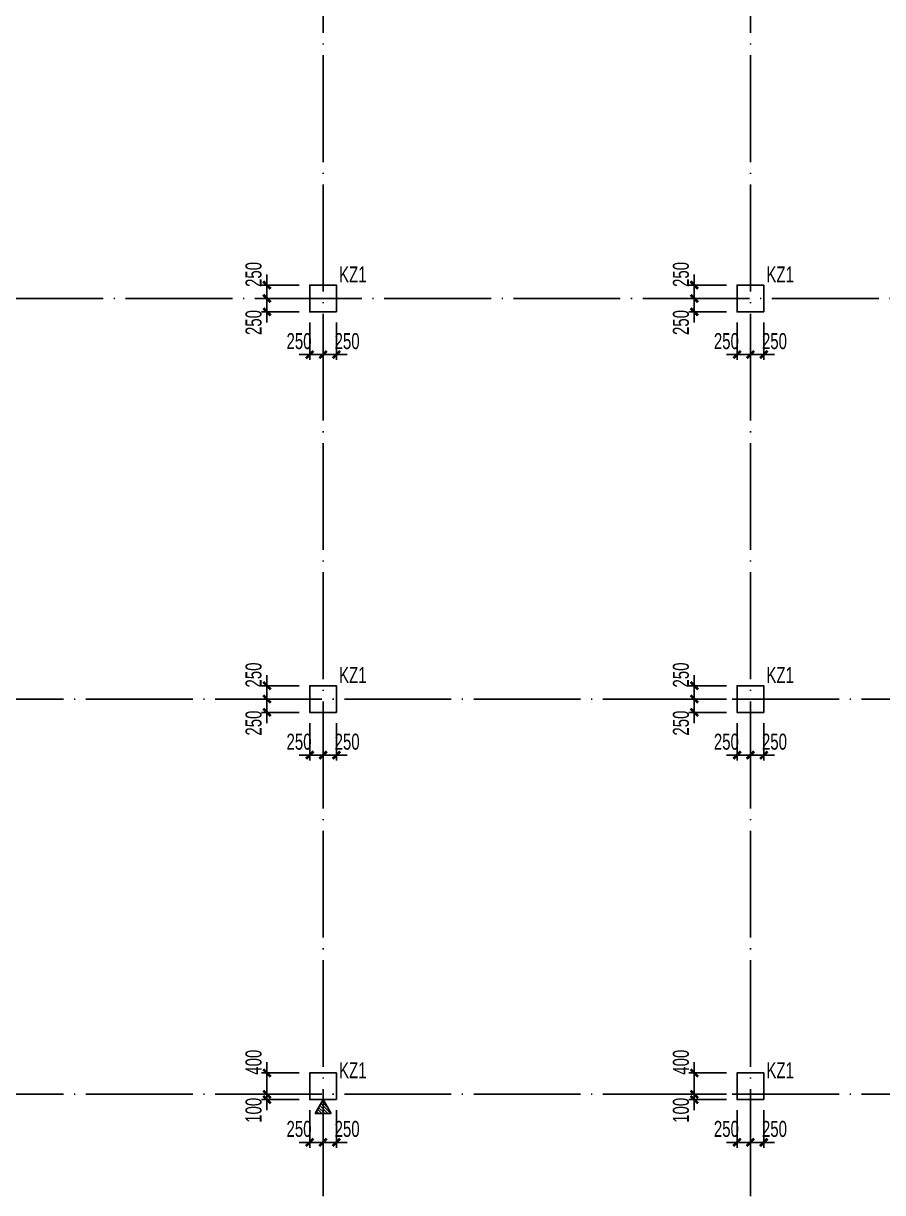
# Model space of a CAD drawing. Extents: x -21254 to 860439, y -324318 to 454338.
# Drawn here: x 607375 to 623460, y -115782 to -93890 of the extents above; entities that cross this region are included whole.
import ezdxf

# ---------------------------------------------------------------- set-up
doc = ezdxf.new("R2010")
doc.units = 0
doc.header["$LTSCALE"] = 1000
doc.header["$MEASUREMENT"] = 0
doc.linetypes.add('DOTE', pattern=[2.42, 2, -0.2, 0.02, -0.2])
doc.layers.get('0').update_dxf_attribs({"linetype": 'CONTINUOUS'})
doc.layers.get('Defpoints').update_dxf_attribs({"linetype": 'CONTINUOUS', "lineweight": 5})
for name, color, linetype in [('COLU', 7, 'CONTINUOUS'), ('COLU_DIM', 3, 'CONTINUOUS'), ('DIMENSION', 3, 'CONTINUOUS'), ('DOTE', 1, 'DOTE'), ('TEXT', 7, 'CONTINUOUS'), ('洞口', 253, 'CONTINUOUS')]:
    doc.layers.add(name, color=color, linetype=linetype)
doc.styles.add('BW_Dim', font='Bweng.shx', dxfattribs={"width": 0.7, "bigfont": 'hztxt.shx'})
doc.dimstyles.new('Cyz_100_100', dxfattribs={"dimtxt": 300, "dimasz": 100, "dimexe": 100, "dimexo": 200, "dimgap": 100, "dimtad": 1, "dimdec": 0, "dimzin": 0, "dimdsep": 46, "dimtxsty": 'BW_Dim', "dimblk": '_bwk', "dimcen": 0, "dimclrt": 7, "dimadec": 0, "dimazin": 0, "dimtfac": 1, "dimtdec": 0, "dimtix": 1, "dimtmove": 2, "dimatfit": 0, "dimfxl": 1, "dimtolj": 1, "dimtzin": 0, "dimarcsym": 0})

# ---------------------------------------------------------------- blocks, each defined once
blk = doc.blocks.new('_bwk')
blk.add_line((-1, 0), (0, 0))
blk.add_lwpolyline([(-0.7, -0.7, 0.5, 0.5, 0), (0.7, 0.7, 0.5, 0.5, 0)], format="xyseb")
blk = doc.blocks.new('*D2865')
at = {"layer": 'COLU_DIM', "color": 0, "lineweight": -2, "transparency": 16777216}
for p, q in [((619935, -98941), (619935, -98841)), ((620535, -99041), (619835, -99041)), ((619935, -99291), (619935, -99041)), ((620535, -99291), (619835, -99291)), ((619935, -99391), (619935, -99491))]:
    blk.add_line(p, q, dxfattribs=at)
at = {"layer": 'Defpoints', "color": 0, "transparency": 16777216}
for p in [(619935, -99041), (620735, -99041), (620735, -99291)]:
    blk.add_point(p, dxfattribs=at)
at = {"layer": 'COLU_DIM', "color": 0, "lineweight": -2, "transparency": 16777216, "xscale": 100, "yscale": 100, "zscale": 100}
for p, rotation in [((619935, -99041), 270), ((619935, -99291), 90)]:
    blk.add_blockref('_bwk', p, dxfattribs=dict(at, rotation=rotation))
at = {"layer": 'COLU_DIM', "color": 7, "transparency": 16777216, "insert": (619685, -99491), "char_height": 300, "attachment_point": 5, "rotation": 90, "style": 'BW_Dim'}
blk.add_mtext('\\A1;250', dxfattribs=at)
blk = doc.blocks.new('*D2866')
at = {"layer": 'COLU_DIM', "color": 0, "lineweight": -2, "transparency": 16777216}
for p, q in [((619935, -98691), (619935, -98591)), ((620535, -98791), (619835, -98791)), ((619935, -99041), (619935, -98791)), ((620535, -99041), (619835, -99041)), ((619935, -99141), (619935, -99241))]:
    blk.add_line(p, q, dxfattribs=at)
at = {"layer": 'Defpoints', "color": 0, "transparency": 16777216}
for p in [(619935, -98791), (620735, -98791), (620735, -99041)]:
    blk.add_point(p, dxfattribs=at)
at = {"layer": 'COLU_DIM', "color": 0, "lineweight": -2, "transparency": 16777216, "xscale": 100, "yscale": 100, "zscale": 100}
for p, rotation in [((619935, -98791), 270), ((619935, -99041), 90)]:
    blk.add_blockref('_bwk', p, dxfattribs=dict(at, rotation=rotation))
at = {"layer": 'COLU_DIM', "color": 7, "transparency": 16777216, "insert": (619685, -98591), "char_height": 300, "attachment_point": 5, "rotation": 90, "style": 'BW_Dim'}
blk.add_mtext('\\A1;250', dxfattribs=at)
blk = doc.blocks.new('*D2867')
at = {"layer": 'COLU_DIM', "color": 0, "lineweight": -2, "transparency": 16777216}
for p, q in [((620735, -99491), (620735, -100191)), ((620985, -99491), (620985, -100191)), ((620635, -100091), (620535, -100091)), ((620735, -100091), (620985, -100091)), ((621085, -100091), (621185, -100091))]:
    blk.add_line(p, q, dxfattribs=at)
at = {"layer": 'Defpoints', "color": 0, "transparency": 16777216}
for p in [(620735, -99291), (620985, -99291), (620985, -100091)]:
    blk.add_point(p, dxfattribs=at)
at = {"layer": 'COLU_DIM', "color": 0, "lineweight": -2, "transparency": 16777216, "xscale": 100, "yscale": 100, "zscale": 100}
blk.add_blockref('_bwk', (620735, -100091), dxfattribs=at)
at = {"layer": 'COLU_DIM', "color": 0, "lineweight": -2, "transparency": 16777216, "xscale": 100, "yscale": 100, "zscale": 100, "rotation": 180}
blk.add_blockref('_bwk', (620985, -100091), dxfattribs=at)
at = {"layer": 'COLU_DIM', "color": 7, "transparency": 16777216, "insert": (620535, -99841), "char_height": 300, "attachment_point": 5, "style": 'BW_Dim'}
blk.add_mtext('\\A1;250', dxfattribs=at)
blk = doc.blocks.new('*D2868')
at = {"layer": 'COLU_DIM', "color": 0, "lineweight": -2, "transparency": 16777216}
for p, q in [((620985, -99491), (620985, -100191)), ((621235, -99491), (621235, -100191)), ((620885, -100091), (620785, -100091)), ((620985, -100091), (621235, -100091)), ((621335, -100091), (621435, -100091))]:
    blk.add_line(p, q, dxfattribs=at)
at = {"layer": 'Defpoints', "color": 0, "transparency": 16777216}
for p in [(620985, -99291), (621235, -99291), (621235, -100091)]:
    blk.add_point(p, dxfattribs=at)
at = {"layer": 'COLU_DIM', "color": 0, "lineweight": -2, "transparency": 16777216, "xscale": 100, "yscale": 100, "zscale": 100}
blk.add_blockref('_bwk', (620985, -100091), dxfattribs=at)
at = {"layer": 'COLU_DIM', "color": 0, "lineweight": -2, "transparency": 16777216, "xscale": 100, "yscale": 100, "zscale": 100, "rotation": 180}
blk.add_blockref('_bwk', (621235, -100091), dxfattribs=at)
at = {"layer": 'COLU_DIM', "color": 7, "transparency": 16777216, "insert": (621435, -99841), "char_height": 300, "attachment_point": 5, "style": 'BW_Dim'}
blk.add_mtext('\\A1;250', dxfattribs=at)
blk = doc.blocks.new('*D2869')
at = {"layer": 'COLU_DIM', "color": 0, "lineweight": -2, "transparency": 16777216}
for p, q in [((619935, -106441), (619935, -106341)), ((620535, -106541), (619835, -106541)), ((619935, -106791), (619935, -106541)), ((620535, -106791), (619835, -106791)), ((619935, -106891), (619935, -106991))]:
    blk.add_line(p, q, dxfattribs=at)
at = {"layer": 'Defpoints', "color": 0, "transparency": 16777216}
for p in [(619935, -106541), (620735, -106541), (620735, -106791)]:
    blk.add_point(p, dxfattribs=at)
at = {"layer": 'COLU_DIM', "color": 0, "lineweight": -2, "transparency": 16777216, "xscale": 100, "yscale": 100, "zscale": 100}
for p, rotation in [((619935, -106541), 270), ((619935, -106791), 90)]:
    blk.add_blockref('_bwk', p, dxfattribs=dict(at, rotation=rotation))
at = {"layer": 'COLU_DIM', "color": 7, "transparency": 16777216, "insert": (619685, -106991), "char_height": 300, "attachment_point": 5, "rotation": 90, "style": 'BW_Dim'}
blk.add_mtext('\\A1;250', dxfattribs=at)
blk = doc.blocks.new('*D2870')
at = {"layer": 'COLU_DIM', "color": 0, "lineweight": -2, "transparency": 16777216}
for p, q in [((619935, -106191), (619935, -106091)), ((620535, -106291), (619835, -106291)), ((619935, -106541), (619935, -106291)), ((620535, -106541), (619835, -106541)), ((619935, -106641), (619935, -106741))]:
    blk.add_line(p, q, dxfattribs=at)
at = {"layer": 'Defpoints', "color": 0, "transparency": 16777216}
for p in [(619935, -106291), (620735, -106291), (620735, -106541)]:
    blk.add_point(p, dxfattribs=at)
at = {"layer": 'COLU_DIM', "color": 0, "lineweight": -2, "transparency": 16777216, "xscale": 100, "yscale": 100, "zscale": 100}
for p, rotation in [((619935, -106291), 270), ((619935, -106541), 90)]:
    blk.add_blockref('_bwk', p, dxfattribs=dict(at, rotation=rotation))
at = {"layer": 'COLU_DIM', "color": 7, "transparency": 16777216, "insert": (619685, -106091), "char_height": 300, "attachment_point": 5, "rotation": 90, "style": 'BW_Dim'}
blk.add_mtext('\\A1;250', dxfattribs=at)
blk = doc.blocks.new('*D2871')
at = {"layer": 'COLU_DIM', "color": 0, "lineweight": -2, "transparency": 16777216}
for p, q in [((620735, -106991), (620735, -107691)), ((620985, -106991), (620985, -107691)), ((620635, -107591), (620535, -107591)), ((620735, -107591), (620985, -107591)), ((621085, -107591), (621185, -107591))]:
    blk.add_line(p, q, dxfattribs=at)
at = {"layer": 'Defpoints', "color": 0, "transparency": 16777216}
for p in [(620735, -106791), (620985, -106791), (620985, -107591)]:
    blk.add_point(p, dxfattribs=at)
at = {"layer": 'COLU_DIM', "color": 0, "lineweight": -2, "transparency": 16777216, "xscale": 100, "yscale": 100, "zscale": 100}
blk.add_blockref('_bwk', (620735, -107591), dxfattribs=at)
at = {"layer": 'COLU_DIM', "color": 0, "lineweight": -2, "transparency": 16777216, "xscale": 100, "yscale": 100, "zscale": 100, "rotation": 180}
blk.add_blockref('_bwk', (620985, -107591), dxfattribs=at)
at = {"layer": 'COLU_DIM', "color": 7, "transparency": 16777216, "insert": (620535, -107341), "char_height": 300, "attachment_point": 5, "style": 'BW_Dim'}
blk.add_mtext('\\A1;250', dxfattribs=at)
blk = doc.blocks.new('*D2872')
at = {"layer": 'COLU_DIM', "color": 0, "lineweight": -2, "transparency": 16777216}
for p, q in [((620985, -106991), (620985, -107691)), ((621235, -106991), (621235, -107691)), ((620885, -107591), (620785, -107591)), ((620985, -107591), (621235, -107591)), ((621335, -107591), (621435, -107591))]:
    blk.add_line(p, q, dxfattribs=at)
at = {"layer": 'Defpoints', "color": 0, "transparency": 16777216}
for p in [(620985, -106791), (621235, -106791), (621235, -107591)]:
    blk.add_point(p, dxfattribs=at)
at = {"layer": 'COLU_DIM', "color": 0, "lineweight": -2, "transparency": 16777216, "xscale": 100, "yscale": 100, "zscale": 100}
blk.add_blockref('_bwk', (620985, -107591), dxfattribs=at)
at = {"layer": 'COLU_DIM', "color": 0, "lineweight": -2, "transparency": 16777216, "xscale": 100, "yscale": 100, "zscale": 100, "rotation": 180}
blk.add_blockref('_bwk', (621235, -107591), dxfattribs=at)
at = {"layer": 'COLU_DIM', "color": 7, "transparency": 16777216, "insert": (621435, -107341), "char_height": 300, "attachment_point": 5, "style": 'BW_Dim'}
blk.add_mtext('\\A1;250', dxfattribs=at)
blk = doc.blocks.new('*D2873')
at = {"layer": 'COLU_DIM', "color": 0, "lineweight": -2, "transparency": 16777216}
for p, q in [((619935, -113841), (619935, -113741)), ((620535, -113941), (619835, -113941)), ((620535, -114041), (619835, -114041)), ((619935, -114041), (619935, -113941)), ((619935, -114141), (619935, -114241))]:
    blk.add_line(p, q, dxfattribs=at)
at = {"layer": 'Defpoints', "color": 0, "transparency": 16777216}
for p in [(619935, -113941), (620735, -113941), (620735, -114041)]:
    blk.add_point(p, dxfattribs=at)
at = {"layer": 'COLU_DIM', "color": 0, "lineweight": -2, "transparency": 16777216, "xscale": 100, "yscale": 100, "zscale": 100}
for p, rotation in [((619935, -113941), 270), ((619935, -114041), 90)]:
    blk.add_blockref('_bwk', p, dxfattribs=dict(at, rotation=rotation))
at = {"layer": 'COLU_DIM', "color": 7, "transparency": 16777216, "insert": (619685, -114241), "char_height": 300, "attachment_point": 5, "rotation": 90, "style": 'BW_Dim'}
blk.add_mtext('\\A1;100', dxfattribs=at)
blk = doc.blocks.new('*D2874')
at = {"layer": 'COLU_DIM', "color": 0, "lineweight": -2, "transparency": 16777216}
for p, q in [((619935, -113441), (619935, -113341)), ((620535, -113541), (619835, -113541)), ((619935, -113941), (619935, -113541)), ((620535, -113941), (619835, -113941)), ((619935, -114041), (619935, -114141))]:
    blk.add_line(p, q, dxfattribs=at)
at = {"layer": 'Defpoints', "color": 0, "transparency": 16777216}
for p in [(619935, -113541), (620735, -113541), (620735, -113941)]:
    blk.add_point(p, dxfattribs=at)
at = {"layer": 'COLU_DIM', "color": 0, "lineweight": -2, "transparency": 16777216, "xscale": 100, "yscale": 100, "zscale": 100}
for p, rotation in [((619935, -113541), 270), ((619935, -113941), 90)]:
    blk.add_blockref('_bwk', p, dxfattribs=dict(at, rotation=rotation))
at = {"layer": 'COLU_DIM', "color": 7, "transparency": 16777216, "insert": (619685, -113341), "char_height": 300, "attachment_point": 5, "rotation": 90, "style": 'BW_Dim'}
blk.add_mtext('\\A1;400', dxfattribs=at)
blk = doc.blocks.new('*D2875')
at = {"layer": 'COLU_DIM', "color": 0, "lineweight": -2, "transparency": 16777216}
for p, q in [((620735, -114241), (620735, -114941)), ((620985, -114241), (620985, -114941)), ((620635, -114841), (620535, -114841)), ((620735, -114841), (620985, -114841)), ((621085, -114841), (621185, -114841))]:
    blk.add_line(p, q, dxfattribs=at)
at = {"layer": 'Defpoints', "color": 0, "transparency": 16777216}
for p in [(620735, -114041), (620985, -114041), (620985, -114841)]:
    blk.add_point(p, dxfattribs=at)
at = {"layer": 'COLU_DIM', "color": 0, "lineweight": -2, "transparency": 16777216, "xscale": 100, "yscale": 100, "zscale": 100}
blk.add_blockref('_bwk', (620735, -114841), dxfattribs=at)
at = {"layer": 'COLU_DIM', "color": 0, "lineweight": -2, "transparency": 16777216, "xscale": 100, "yscale": 100, "zscale": 100, "rotation": 180}
blk.add_blockref('_bwk', (620985, -114841), dxfattribs=at)
at = {"layer": 'COLU_DIM', "color": 7, "transparency": 16777216, "insert": (620535, -114591), "char_height": 300, "attachment_point": 5, "style": 'BW_Dim'}
blk.add_mtext('\\A1;250', dxfattribs=at)
blk = doc.blocks.new('*D2876')
at = {"layer": 'COLU_DIM', "color": 0, "lineweight": -2, "transparency": 16777216}
for p, q in [((620985, -114241), (620985, -114941)), ((621235, -114241), (621235, -114941)), ((620885, -114841), (620785, -114841)), ((620985, -114841), (621235, -114841)), ((621335, -114841), (621435, -114841))]:
    blk.add_line(p, q, dxfattribs=at)
at = {"layer": 'Defpoints', "color": 0, "transparency": 16777216}
for p in [(620985, -114041), (621235, -114041), (621235, -114841)]:
    blk.add_point(p, dxfattribs=at)
at = {"layer": 'COLU_DIM', "color": 0, "lineweight": -2, "transparency": 16777216, "xscale": 100, "yscale": 100, "zscale": 100}
blk.add_blockref('_bwk', (620985, -114841), dxfattribs=at)
at = {"layer": 'COLU_DIM', "color": 0, "lineweight": -2, "transparency": 16777216, "xscale": 100, "yscale": 100, "zscale": 100, "rotation": 180}
blk.add_blockref('_bwk', (621235, -114841), dxfattribs=at)
at = {"layer": 'COLU_DIM', "color": 7, "transparency": 16777216, "insert": (621435, -114591), "char_height": 300, "attachment_point": 5, "style": 'BW_Dim'}
blk.add_mtext('\\A1;250', dxfattribs=at)
blk = doc.blocks.new('*D2885')
at = {"layer": 'COLU_DIM', "color": 0, "lineweight": -2, "transparency": 16777216}
for p, q in [((611935, -98941), (611935, -98841)), ((612535, -99041), (611835, -99041)), ((611935, -99291), (611935, -99041)), ((612535, -99291), (611835, -99291)), ((611935, -99391), (611935, -99491))]:
    blk.add_line(p, q, dxfattribs=at)
at = {"layer": 'Defpoints', "color": 0, "transparency": 16777216}
for p in [(611935, -99041), (612735, -99041), (612735, -99291)]:
    blk.add_point(p, dxfattribs=at)
at = {"layer": 'COLU_DIM', "color": 0, "lineweight": -2, "transparency": 16777216, "xscale": 100, "yscale": 100, "zscale": 100}
for p, rotation in [((611935, -99041), 270), ((611935, -99291), 90)]:
    blk.add_blockref('_bwk', p, dxfattribs=dict(at, rotation=rotation))
at = {"layer": 'COLU_DIM', "color": 7, "transparency": 16777216, "insert": (611685, -99491), "char_height": 300, "attachment_point": 5, "rotation": 90, "style": 'BW_Dim'}
blk.add_mtext('\\A1;250', dxfattribs=at)
blk = doc.blocks.new('*D2886')
at = {"layer": 'COLU_DIM', "color": 0, "lineweight": -2, "transparency": 16777216}
for p, q in [((611935, -98691), (611935, -98591)), ((612535, -98791), (611835, -98791)), ((611935, -99041), (611935, -98791)), ((612535, -99041), (611835, -99041)), ((611935, -99141), (611935, -99241))]:
    blk.add_line(p, q, dxfattribs=at)
at = {"layer": 'Defpoints', "color": 0, "transparency": 16777216}
for p in [(611935, -98791), (612735, -98791), (612735, -99041)]:
    blk.add_point(p, dxfattribs=at)
at = {"layer": 'COLU_DIM', "color": 0, "lineweight": -2, "transparency": 16777216, "xscale": 100, "yscale": 100, "zscale": 100}
for p, rotation in [((611935, -98791), 270), ((611935, -99041), 90)]:
    blk.add_blockref('_bwk', p, dxfattribs=dict(at, rotation=rotation))
at = {"layer": 'COLU_DIM', "color": 7, "transparency": 16777216, "insert": (611685, -98591), "char_height": 300, "attachment_point": 5, "rotation": 90, "style": 'BW_Dim'}
blk.add_mtext('\\A1;250', dxfattribs=at)
blk = doc.blocks.new('*D2887')
at = {"layer": 'COLU_DIM', "color": 0, "lineweight": -2, "transparency": 16777216}
for p, q in [((612735, -99491), (612735, -100191)), ((612985, -99491), (612985, -100191)), ((612635, -100091), (612535, -100091)), ((612735, -100091), (612985, -100091)), ((613085, -100091), (613185, -100091))]:
    blk.add_line(p, q, dxfattribs=at)
at = {"layer": 'Defpoints', "color": 0, "transparency": 16777216}
for p in [(612735, -99291), (612985, -99291), (612985, -100091)]:
    blk.add_point(p, dxfattribs=at)
at = {"layer": 'COLU_DIM', "color": 0, "lineweight": -2, "transparency": 16777216, "xscale": 100, "yscale": 100, "zscale": 100}
blk.add_blockref('_bwk', (612735, -100091), dxfattribs=at)
at = {"layer": 'COLU_DIM', "color": 0, "lineweight": -2, "transparency": 16777216, "xscale": 100, "yscale": 100, "zscale": 100, "rotation": 180}
blk.add_blockref('_bwk', (612985, -100091), dxfattribs=at)
at = {"layer": 'COLU_DIM', "color": 7, "transparency": 16777216, "insert": (612535, -99841), "char_height": 300, "attachment_point": 5, "style": 'BW_Dim'}
blk.add_mtext('\\A1;250', dxfattribs=at)
blk = doc.blocks.new('*D2888')
at = {"layer": 'COLU_DIM', "color": 0, "lineweight": -2, "transparency": 16777216}
for p, q in [((612985, -99491), (612985, -100191)), ((613235, -99491), (613235, -100191)), ((612885, -100091), (612785, -100091)), ((612985, -100091), (613235, -100091)), ((613335, -100091), (613435, -100091))]:
    blk.add_line(p, q, dxfattribs=at)
at = {"layer": 'Defpoints', "color": 0, "transparency": 16777216}
for p in [(612985, -99291), (613235, -99291), (613235, -100091)]:
    blk.add_point(p, dxfattribs=at)
at = {"layer": 'COLU_DIM', "color": 0, "lineweight": -2, "transparency": 16777216, "xscale": 100, "yscale": 100, "zscale": 100}
blk.add_blockref('_bwk', (612985, -100091), dxfattribs=at)
at = {"layer": 'COLU_DIM', "color": 0, "lineweight": -2, "transparency": 16777216, "xscale": 100, "yscale": 100, "zscale": 100, "rotation": 180}
blk.add_blockref('_bwk', (613235, -100091), dxfattribs=at)
at = {"layer": 'COLU_DIM', "color": 7, "transparency": 16777216, "insert": (613435, -99841), "char_height": 300, "attachment_point": 5, "style": 'BW_Dim'}
blk.add_mtext('\\A1;250', dxfattribs=at)
blk = doc.blocks.new('*D2889')
at = {"layer": 'COLU_DIM', "color": 0, "lineweight": -2, "transparency": 16777216}
for p, q in [((611935, -106441), (611935, -106341)), ((612535, -106541), (611835, -106541)), ((611935, -106791), (611935, -106541)), ((612535, -106791), (611835, -106791)), ((611935, -106891), (611935, -106991))]:
    blk.add_line(p, q, dxfattribs=at)
at = {"layer": 'Defpoints', "color": 0, "transparency": 16777216}
for p in [(611935, -106541), (612735, -106541), (612735, -106791)]:
    blk.add_point(p, dxfattribs=at)
at = {"layer": 'COLU_DIM', "color": 0, "lineweight": -2, "transparency": 16777216, "xscale": 100, "yscale": 100, "zscale": 100}
for p, rotation in [((611935, -106541), 270), ((611935, -106791), 90)]:
    blk.add_blockref('_bwk', p, dxfattribs=dict(at, rotation=rotation))
at = {"layer": 'COLU_DIM', "color": 7, "transparency": 16777216, "insert": (611685, -106991), "char_height": 300, "attachment_point": 5, "rotation": 90, "style": 'BW_Dim'}
blk.add_mtext('\\A1;250', dxfattribs=at)
blk = doc.blocks.new('*D2890')
at = {"layer": 'COLU_DIM', "color": 0, "lineweight": -2, "transparency": 16777216}
for p, q in [((611935, -106191), (611935, -106091)), ((612535, -106291), (611835, -106291)), ((611935, -106541), (611935, -106291)), ((612535, -106541), (611835, -106541)), ((611935, -106641), (611935, -106741))]:
    blk.add_line(p, q, dxfattribs=at)
at = {"layer": 'Defpoints', "color": 0, "transparency": 16777216}
for p in [(611935, -106291), (612735, -106291), (612735, -106541)]:
    blk.add_point(p, dxfattribs=at)
at = {"layer": 'COLU_DIM', "color": 0, "lineweight": -2, "transparency": 16777216, "xscale": 100, "yscale": 100, "zscale": 100}
for p, rotation in [((611935, -106291), 270), ((611935, -106541), 90)]:
    blk.add_blockref('_bwk', p, dxfattribs=dict(at, rotation=rotation))
at = {"layer": 'COLU_DIM', "color": 7, "transparency": 16777216, "insert": (611685, -106091), "char_height": 300, "attachment_point": 5, "rotation": 90, "style": 'BW_Dim'}
blk.add_mtext('\\A1;250', dxfattribs=at)
blk = doc.blocks.new('*D2891')
at = {"layer": 'COLU_DIM', "color": 0, "lineweight": -2, "transparency": 16777216}
for p, q in [((612735, -106991), (612735, -107691)), ((612985, -106991), (612985, -107691)), ((612635, -107591), (612535, -107591)), ((612735, -107591), (612985, -107591)), ((613085, -107591), (613185, -107591))]:
    blk.add_line(p, q, dxfattribs=at)
at = {"layer": 'Defpoints', "color": 0, "transparency": 16777216}
for p in [(612735, -106791), (612985, -106791), (612985, -107591)]:
    blk.add_point(p, dxfattribs=at)
at = {"layer": 'COLU_DIM', "color": 0, "lineweight": -2, "transparency": 16777216, "xscale": 100, "yscale": 100, "zscale": 100}
blk.add_blockref('_bwk', (612735, -107591), dxfattribs=at)
at = {"layer": 'COLU_DIM', "color": 0, "lineweight": -2, "transparency": 16777216, "xscale": 100, "yscale": 100, "zscale": 100, "rotation": 180}
blk.add_blockref('_bwk', (612985, -107591), dxfattribs=at)
at = {"layer": 'COLU_DIM', "color": 7, "transparency": 16777216, "insert": (612535, -107341), "char_height": 300, "attachment_point": 5, "style": 'BW_Dim'}
blk.add_mtext('\\A1;250', dxfattribs=at)
blk = doc.blocks.new('*D2892')
at = {"layer": 'COLU_DIM', "color": 0, "lineweight": -2, "transparency": 16777216}
for p, q in [((612985, -106991), (612985, -107691)), ((613235, -106991), (613235, -107691)), ((612885, -107591), (612785, -107591)), ((612985, -107591), (613235, -107591)), ((613335, -107591), (613435, -107591))]:
    blk.add_line(p, q, dxfattribs=at)
at = {"layer": 'Defpoints', "color": 0, "transparency": 16777216}
for p in [(612985, -106791), (613235, -106791), (613235, -107591)]:
    blk.add_point(p, dxfattribs=at)
at = {"layer": 'COLU_DIM', "color": 0, "lineweight": -2, "transparency": 16777216, "xscale": 100, "yscale": 100, "zscale": 100}
blk.add_blockref('_bwk', (612985, -107591), dxfattribs=at)
at = {"layer": 'COLU_DIM', "color": 0, "lineweight": -2, "transparency": 16777216, "xscale": 100, "yscale": 100, "zscale": 100, "rotation": 180}
blk.add_blockref('_bwk', (613235, -107591), dxfattribs=at)
at = {"layer": 'COLU_DIM', "color": 7, "transparency": 16777216, "insert": (613435, -107341), "char_height": 300, "attachment_point": 5, "style": 'BW_Dim'}
blk.add_mtext('\\A1;250', dxfattribs=at)
blk = doc.blocks.new('*D2893')
at = {"layer": 'COLU_DIM', "color": 0, "lineweight": -2, "transparency": 16777216}
for p, q in [((611935, -113841), (611935, -113741)), ((612535, -113941), (611835, -113941)), ((612535, -114041), (611835, -114041)), ((611935, -114041), (611935, -113941)), ((611935, -114141), (611935, -114241))]:
    blk.add_line(p, q, dxfattribs=at)
at = {"layer": 'Defpoints', "color": 0, "transparency": 16777216}
for p in [(611935, -113941), (612735, -113941), (612735, -114041)]:
    blk.add_point(p, dxfattribs=at)
at = {"layer": 'COLU_DIM', "color": 0, "lineweight": -2, "transparency": 16777216, "xscale": 100, "yscale": 100, "zscale": 100}
for p, rotation in [((611935, -113941), 270), ((611935, -114041), 90)]:
    blk.add_blockref('_bwk', p, dxfattribs=dict(at, rotation=rotation))
at = {"layer": 'COLU_DIM', "color": 7, "transparency": 16777216, "insert": (611685, -114241), "char_height": 300, "attachment_point": 5, "rotation": 90, "style": 'BW_Dim'}
blk.add_mtext('\\A1;100', dxfattribs=at)
blk = doc.blocks.new('*D2894')
at = {"layer": 'COLU_DIM', "color": 0, "lineweight": -2, "transparency": 16777216}
for p, q in [((611935, -113441), (611935, -113341)), ((612535, -113541), (611835, -113541)), ((611935, -113941), (611935, -113541)), ((612535, -113941), (611835, -113941)), ((611935, -114041), (611935, -114141))]:
    blk.add_line(p, q, dxfattribs=at)
at = {"layer": 'Defpoints', "color": 0, "transparency": 16777216}
for p in [(611935, -113541), (612735, -113541), (612735, -113941)]:
    blk.add_point(p, dxfattribs=at)
at = {"layer": 'COLU_DIM', "color": 0, "lineweight": -2, "transparency": 16777216, "xscale": 100, "yscale": 100, "zscale": 100}
for p, rotation in [((611935, -113541), 270), ((611935, -113941), 90)]:
    blk.add_blockref('_bwk', p, dxfattribs=dict(at, rotation=rotation))
at = {"layer": 'COLU_DIM', "color": 7, "transparency": 16777216, "insert": (611685, -113341), "char_height": 300, "attachment_point": 5, "rotation": 90, "style": 'BW_Dim'}
blk.add_mtext('\\A1;400', dxfattribs=at)
blk = doc.blocks.new('*D2895')
at = {"layer": 'COLU_DIM', "color": 0, "lineweight": -2, "transparency": 16777216}
for p, q in [((612735, -114241), (612735, -114941)), ((612985, -114241), (612985, -114941)), ((612635, -114841), (612535, -114841)), ((612735, -114841), (612985, -114841)), ((613085, -114841), (613185, -114841))]:
    blk.add_line(p, q, dxfattribs=at)
at = {"layer": 'Defpoints', "color": 0, "transparency": 16777216}
for p in [(612735, -114041), (612985, -114041), (612985, -114841)]:
    blk.add_point(p, dxfattribs=at)
at = {"layer": 'COLU_DIM', "color": 0, "lineweight": -2, "transparency": 16777216, "xscale": 100, "yscale": 100, "zscale": 100}
blk.add_blockref('_bwk', (612735, -114841), dxfattribs=at)
at = {"layer": 'COLU_DIM', "color": 0, "lineweight": -2, "transparency": 16777216, "xscale": 100, "yscale": 100, "zscale": 100, "rotation": 180}
blk.add_blockref('_bwk', (612985, -114841), dxfattribs=at)
at = {"layer": 'COLU_DIM', "color": 7, "transparency": 16777216, "insert": (612535, -114591), "char_height": 300, "attachment_point": 5, "style": 'BW_Dim'}
blk.add_mtext('\\A1;250', dxfattribs=at)
blk = doc.blocks.new('*D2896')
at = {"layer": 'COLU_DIM', "color": 0, "lineweight": -2, "transparency": 16777216}
for p, q in [((612985, -114241), (612985, -114941)), ((613235, -114241), (613235, -114941)), ((612885, -114841), (612785, -114841)), ((612985, -114841), (613235, -114841)), ((613335, -114841), (613435, -114841))]:
    blk.add_line(p, q, dxfattribs=at)
at = {"layer": 'Defpoints', "color": 0, "transparency": 16777216}
for p in [(612985, -114041), (613235, -114041), (613235, -114841)]:
    blk.add_point(p, dxfattribs=at)
at = {"layer": 'COLU_DIM', "color": 0, "lineweight": -2, "transparency": 16777216, "xscale": 100, "yscale": 100, "zscale": 100}
blk.add_blockref('_bwk', (612985, -114841), dxfattribs=at)
at = {"layer": 'COLU_DIM', "color": 0, "lineweight": -2, "transparency": 16777216, "xscale": 100, "yscale": 100, "zscale": 100, "rotation": 180}
blk.add_blockref('_bwk', (613235, -114841), dxfattribs=at)
at = {"layer": 'COLU_DIM', "color": 7, "transparency": 16777216, "insert": (613435, -114591), "char_height": 300, "attachment_point": 5, "style": 'BW_Dim'}
blk.add_mtext('\\A1;250', dxfattribs=at)
blk = doc.blocks.new('BW-256606262', base_point=(-918926, -559722))
at = {"layer": 'DIMENSION'}
h = blk.add_hatch(dxfattribs=at)
h.set_pattern_fill('METAL', color=256, scale=10, angle=180, style=0)
h.set_pattern_definition([(135, (1017048.446, -397219.973), (28.28427125, 28.28427125), [])])
h.paths.add_polyline_path([(-918776, -559462), (-918626, -559722), (-918926, -559722)])
for p, q in [((-918926, -559722), (-918776, -559462)), ((-918776, -559462), (-918626, -559722)), ((-918626, -559722), (-918926, -559722))]:
    blk.add_line(p, q, dxfattribs=at)

msp = doc.modelspace()

# ---------------------------------------------------------------- linework, layer by layer
at = {"layer": 'COLU'}
for points in [[(613234.609, -99290.958), (613234.609, -98790.958), (612734.609, -98790.958), (612734.609, -99290.958)], [(621234.609, -99290.958), (621234.609, -98790.958), (620734.609, -98790.958), (620734.609, -99290.958)], [(613234.609, -106790.958), (613234.609, -106290.958), (612734.609, -106290.958), (612734.609, -106790.958)], [(621234.609, -106790.958), (621234.609, -106290.958), (620734.609, -106290.958), (620734.609, -106790.958)], [(613234.609, -114040.958), (613234.609, -113540.958), (612734.609, -113540.958), (612734.609, -114040.958)], [(621234.609, -114040.958), (621234.609, -113540.958), (620734.609, -113540.958), (620734.609, -114040.958)]]:
    msp.add_lwpolyline(points, close=True, dxfattribs=at)
at = {"layer": 'DOTE', "linetype": 'DOTE'}
for p, q in [((612984.609, -82388.111), (612984.609, -138078.446)), ((620984.609, -82388.111), (620984.609, -138078.446)), ((558468.978, -99040.958), (634744.291, -99040.958)), ((634744.291, -106540.958), (558468.978, -106540.958)), ((634744.291, -113940.958), (558468.978, -113940.958))]:
    msp.add_line(p, q, dxfattribs=at)

# ---------------------------------------------------------------- block references
at = {"layer": '洞口'}
msp.add_blockref('BW-256606262', (612834.609, -114300.766), dxfattribs=at)

# ---------------------------------------------------------------- texts
at = {"layer": 'TEXT', "style": 'BW_Dim', "width": 0.7}
for p in [(613284.609, -98740.958), (621284.609, -98740.958), (613284.609, -106240.958), (621284.609, -106240.958), (613284.609, -113640.958), (621284.609, -113640.958)]:
    msp.add_text('KZ1', height=300, dxfattribs=at).set_placement(p)

# ---------------------------------------------------------------- dimensions: what is measured, and where the dimension line sits
at = {"layer": 'COLU_DIM'}
for base, p1, p2, picture, middle in [((611934.609, -98790.958), (612734.609, -99040.958), (612734.609, -98790.958), '*D2886', (611684.609, -98590.958)), ((619934.609, -98790.958), (620734.609, -99040.958), (620734.609, -98790.958), '*D2866', (619684.609, -98590.958)), ((611934.609, -99040.958), (612734.609, -99290.958), (612734.609, -99040.958), '*D2885', (611684.609, -99490.958)), ((619934.609, -99040.958), (620734.609, -99290.958), (620734.609, -99040.958), '*D2865', (619684.609, -99490.958)), ((611934.609, -106290.958), (612734.609, -106540.958), (612734.609, -106290.958), '*D2890', (611684.609, -106090.958)), ((619934.609, -106290.958), (620734.609, -106540.958), (620734.609, -106290.958), '*D2870', (619684.609, -106090.958)), ((611934.609, -106540.958), (612734.609, -106790.958), (612734.609, -106540.958), '*D2889', (611684.609, -106990.958)), ((619934.609, -106540.958), (620734.609, -106790.958), (620734.609, -106540.958), '*D2869', (619684.609, -106990.958)), ((611934.609, -113540.958), (612734.609, -113940.958), (612734.609, -113540.958), '*D2894', (611684.609, -113340.958)), ((619934.609, -113540.958), (620734.609, -113940.958), (620734.609, -113540.958), '*D2874', (619684.609, -113340.958)), ((611934.609, -113940.958), (612734.609, -114040.958), (612734.609, -113940.958), '*D2893', (611684.609, -114240.958)), ((619934.609, -113940.958), (620734.609, -114040.958), (620734.609, -113940.958), '*D2873', (619684.609, -114240.958))]:
    dim = msp.add_linear_dim(base=base, p1=p1, p2=p2, angle=90, dimstyle='Cyz_100_100', dxfattribs=at)
    dim.commit()
    dim.dimension.update_dxf_attribs({"geometry": picture, "text_midpoint": middle, "dimtype": 160})
for base, p1, p2, picture, middle in [((612984.609, -100090.958), (612734.609, -99290.958), (612984.609, -99290.958), '*D2887', (612534.609, -99840.958)), ((613234.609, -100090.958), (612984.609, -99290.958), (613234.609, -99290.958), '*D2888', (613434.609, -99840.958)), ((620984.609, -100090.958), (620734.609, -99290.958), (620984.609, -99290.958), '*D2867', (620534.609, -99840.958)), ((621234.609, -100090.958), (620984.609, -99290.958), (621234.609, -99290.958), '*D2868', (621434.609, -99840.958)), ((612984.609, -107590.958), (612734.609, -106790.958), (612984.609, -106790.958), '*D2891', (612534.609, -107340.958)), ((613234.609, -107590.958), (612984.609, -106790.958), (613234.609, -106790.958), '*D2892', (613434.609, -107340.958)), ((620984.609, -107590.958), (620734.609, -106790.958), (620984.609, -106790.958), '*D2871', (620534.609, -107340.958)), ((621234.609, -107590.958), (620984.609, -106790.958), (621234.609, -106790.958), '*D2872', (621434.609, -107340.958)), ((612984.609, -114840.958), (612734.609, -114040.958), (612984.609, -114040.958), '*D2895', (612534.609, -114590.958)), ((613234.609, -114840.958), (612984.609, -114040.958), (613234.609, -114040.958), '*D2896', (613434.609, -114590.958)), ((620984.609, -114840.958), (620734.609, -114040.958), (620984.609, -114040.958), '*D2875', (620534.609, -114590.958)), ((621234.609, -114840.958), (620984.609, -114040.958), (621234.609, -114040.958), '*D2876', (621434.609, -114590.958))]:
    dim = msp.add_linear_dim(base=base, p1=p1, p2=p2, dimstyle='Cyz_100_100', dxfattribs=at)
    dim.commit()
    dim.dimension.update_dxf_attribs({"geometry": picture, "text_midpoint": middle, "dimtype": 160})

doc.saveas('drawing.dxf')
